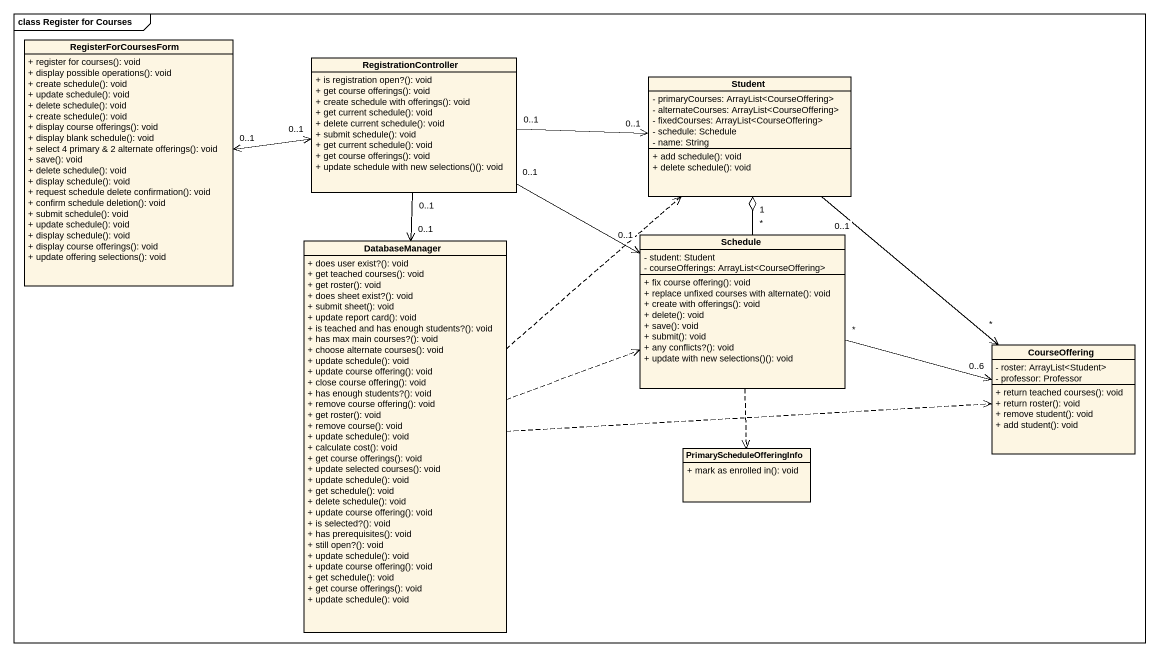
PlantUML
@startuml
mainframe class Register for Courses
hide circle
hide empty members
skinparam classAttributeIconSize 0
class RegisterForCoursesForm {
  + register for courses(): void
  + display possible operations(): void
  + create schedule(): void
  + update schedule(): void
  + delete schedule(): void
  + create schedule(): void
  + display course offerings(): void
  + display blank schedule(): void
  + select 4 primary & 2 alternate offerings(): void
  + save(): void
  + delete schedule(): void
  + display schedule(): void
  + request schedule delete confirmation(): void
  + confirm schedule deletion(): void
  + submit schedule(): void
  + update schedule(): void
  + display schedule(): void
  + display course offerings(): void
  + update offering selections(): void
}
class RegistrationController {
  + is registration open?(): void
  + get course offerings(): void
  + create schedule with offerings(): void
  + get current schedule(): void
  + delete current schedule(): void
  + submit schedule(): void
  + get current schedule(): void
  + get course offerings(): void
  + update schedule with new selections()(): void
}
class Student {
  - primaryCourses: ArrayList<CourseOffering>
  - alternateCourses: ArrayList<CourseOffering>
  - fixedCourses: ArrayList<CourseOffering>
  - schedule: Schedule
  - name: String
  + add schedule(): void
  + delete schedule(): void
}
class Schedule {
  - student: Student
  - courseOfferings: ArrayList<CourseOffering>
  + fix course offering(): void
  + replace unfixed courses with alternate(): void
  + create with offerings(): void
  + delete(): void
  + save(): void
  + submit(): void
  + any conflicts?(): void
  + update with new selections()(): void
}
class DatabaseManager {
  + does user exist?(): void
  + get teached courses(): void
  + get roster(): void
  + does sheet exist?(): void
  + submit sheet(): void
  + update report card(): void
  + is teached and has enough students?(): void
  + has max main courses?(): void
  + choose alternate courses(): void
  + update schedule(): void
  + update course offering(): void
  + close course offering(): void
  + has enough students?(): void
  + remove course offering(): void
  + get roster(): void
  + remove course(): void
  + update schedule(): void
  + calculate cost(): void
  + get course offerings(): void
  + update selected courses(): void
  + update schedule(): void
  + get schedule(): void
  + delete schedule(): void
  + update course offering(): void
  + is selected?(): void
  + has prerequisites(): void
  + still open?(): void
  + update schedule(): void
  + update course offering(): void
  + get schedule(): void
  + get course offerings(): void
  + update schedule(): void
}
class CourseOffering {
  - roster: ArrayList<Student>
  - professor: Professor
  + return teached courses(): void
  + return roster(): void
  + remove student(): void
  + add student(): void
}
class PrimaryScheduleOfferingInfo {
  + mark as enrolled in(): void
}
RegisterForCoursesForm "0..1" <-right-> "0..1" RegistrationController
RegistrationController "0..1" -right-> "0..1" Student
RegistrationController "0..1" -right-> "0..1" Schedule
RegistrationController "0..1" --> "0..1" DatabaseManager
Student "0..1" --> "*" CourseOffering
Schedule "*" -up-o "1" Student
Schedule "*" -right-> "0..6" CourseOffering
Schedule ..> PrimaryScheduleOfferingInfo
DatabaseManager .up.> Student
DatabaseManager .right.> Schedule
DatabaseManager .right.> CourseOffering
@enduml
